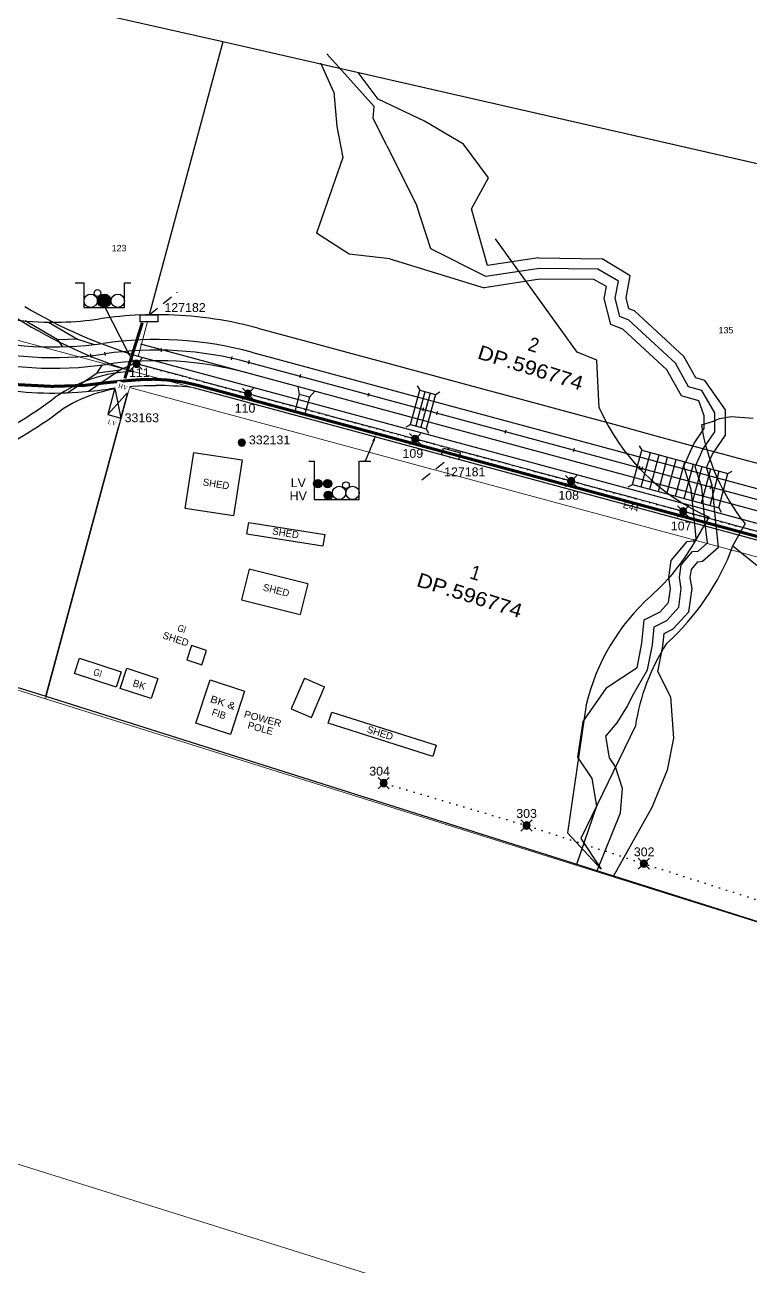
# Model space of a CAD drawing. Header units: metres. Extents: x 298182 to 303780, y 6252504 to 6254878.
# Drawn here: x 299278.5 to 299483.2, y 6253377.1 to 6253727.5 of the extents above; entities that cross this region are included whole.
import ezdxf
from ezdxf import colors
from ezdxf.entities.mleader import LeaderData, LeaderLine
from ezdxf.enums import TextEntityAlignment as Align
from ezdxf.math import Vec2, Vec3

# ---------------------------------------------------------------- set-up
doc = ezdxf.new("R2010")
doc.units = ezdxf.units.M
for name, pattern in [('Cable Exist OH', [1, 1, 0]), ('Cable Remove', [2, 0, -2]), ('Dash', [5, 3, -2])]:
    doc.linetypes.add(name, pattern=pattern)
for name, color, linetype in [('_User Miscellaneous1', 7, 'Continuous'), ('_User Miscellaneous10', 7, 'Continuous'), ('_User Miscellaneous12', 7, 'Continuous'), ('_User Miscellaneous2', 7, 'Continuous'), ('_User Miscellaneous3', 7, 'Continuous'), ('_User Miscellaneous4', 7, 'Continuous'), ('_User Miscellaneous5', 7, 'Continuous'), ('_User Miscellaneous6', 7, 'Continuous'), ('_User Miscellaneous7', 7, 'Continuous'), ('_User Miscellaneous8', 7, 'Continuous'), ('_User Miscellaneous9', 7, 'Continuous'), ('Equip_LV_NEW', 7, 'Continuous'), ('Mains_LV_EXT', 7, 'Continuous'), ('Notes', 7, 'Continuous'), ('OH_Details_SP_MISC', 7, 'Continuous'), ('Sub_SP_NEW', 7, 'Continuous'), ('SupportsOH_SP_TR_HV_LV_SL_EXT', 7, 'Continuous'), ('SupportsUG_SP_LV_EXT', 7, 'Continuous'), ('Trench_SP_NEW', 7, 'Continuous'), ('UG_Details_SP_MISC', 7, 'Continuous')]:
    doc.layers.add(name, color=color, linetype=linetype)
doc.layers.add('Cadastre Land Parcels_SP_EXT', color=7, linetype='Continuous', lineweight=5)
doc.styles.add('iecARIAL', font='arial.ttf', dxfattribs={"height": 2})
doc.styles.add('POLE_LABEL', font='arial.ttf')
doc.styles.get("Standard").update_dxf_attribs({"font": 'arial.ttf'})
doc.linetypes.add('IE Trench HV', pattern='A,7,-0.2,["/",Standard,S=3,R=0,X=0.6,Y=-1.4],-2.5', length=9.7)
pattern_1 = [(0, (-0.032, -3.78), (0, 6.985), [5.08, -1.905]), (90, (-0.032, -3.78), (-6.985, 4e-16), [5.08, -1.905])]

# ---------------------------------------------------------------- blocks, each defined once
blk = doc.blocks.new('POLE_EXT')
blk.add_hatch(color=256).paths.add_polyline_path([(-1, 0, 1), (1, 0, 1)])
blk.add_lwpolyline([(-1, 0, 1), (1, 0, 1)], format="xyb", close=True)
for tag, height, flags, p in [('pNumber', 2.5, 8, (-17.84, 2.07)), ('OWNED_BY', 0.2, 9, (1.35, -0.4)), ('SPECIAL_USE', 0.2, 9, (1.35, -0.8)), ('STATE', 0.2, 9, (1.35, -1)), ('cLV', 0.2, 9, (1.35, -1.4)), ('hDepth', 0.2, 9, (1.35, -1.6)), ('hDia', 0.2, 9, (1.35, -1.8)), ('cHV', 0.2, 9, (1.35, -2)), ('cLinedev', 0.2, 9, (1.35, -3.4)), ('PARENT', 0.2, 9, (1.35, -0.6)), ('USAGE', 0.2, 9, (1.35, -1.2)), ('LBRACKET', 0.2, 9, (1.35, -2.2)), ('LExisting', 0.2, 9, (1.35, -2.4)), ('LANTNUMBER', 0.2, 9, (1.35, -2.6)), ('LOther', 0.2, 9, (1.35, -2.8)), ('LRemove', 0.2, 9, (1.35, -3)), ('LEGEND', 0.2, 9, (1.35, -3.2)), ('LOCATION', 0.2, 9, (1.35, -3.6)), ('pExisting', 0.2, 9, (1.35, -3.8)), ('pFooting', 0.2, 9, (1.35, -4.4)), ('pNew', 0.2, 9, (1.35, -4.6)), ('pRelocate', 0.2, 9, (1.35, -5)), ('pRemove', 0.2, 9, (1.35, -5.2)), ('pReplace', 0.2, 9, (1.35, -5.4)), ('pStay', 0.2, 9, (1.35, -5.6)), ('pType', 0.2, 9, (1.35, -5.8)), ('cspan', 0.2, 9, (1.35, -6)), ('STREETNAME', 0.2, 9, (1.35, -6.2)), ('SUBURB', 0.2, 9, (1.35, -6.4)), ('OPERATED_BY', 0.2, 9, (1.36, -7.01)), ('PFNUMBER', 0.2, 9, (1.35, -4)), ('NEWPFNUMBER', 0.2, 9, (1.35, -4.2)), ('NOTES', 0.2, 9, (1.35, -6.6)), ('MAINTAINED_BY', 0.2, 9, (1.36, -6.81))]:
    blk.add_attdef(tag, text='', height=height, dxfattribs=dict(flags=flags)).set_placement(p, align=Align.MIDDLE_LEFT)
at = {"style": 'POLE_LABEL'}
for tag, height, flags, p in [('STRUCTURE_PLANT_NUMBER', 0.2, 9, (1.35, 0.03)), ('ASSET_NUM', 2.5, 8, (2, 2)), ('STREET_CODE', 0.2, 9, (1.35, -0.2))]:
    blk.add_attdef(tag, text='', height=height, dxfattribs=dict(at, flags=flags)).set_placement(p, align=Align.MIDDLE_LEFT)
at = {"flags": 1}
blk.add_attdef('Z', (1.35, -7.33), '', height=0.2, dxfattribs=at)
blk = doc.blocks.new('POLE_DEL')
h = blk.add_hatch(color=256)
edge = h.paths.add_edge_path()
edge.add_arc((0, 0), 1, 180, 360)
edge.add_arc((0, 0), 1, 0, 180)
for p, q in [((-1.58, 1.58), (1.58, -1.58)), ((-1.58, -1.58), (1.58, 1.58))]:
    blk.add_line(p, q)
blk.add_lwpolyline([(-1, 0, 1), (1, 0, 1)], format="xyb", close=True)
at = {"flags": 1}
blk.add_attdef('Z', (0, 0), '', height=0.2, dxfattribs=at)
for tag, height, flags, p in [('pNumber', 2.5, 8, (0, 2.07)), ('OWNED_BY', 0.2, 9, (0, -0.4)), ('SPECIAL_USE', 0.2, 9, (0, -0.6)), ('STATE', 0.2, 9, (0, -0.8)), ('cLV', 0.2, 9, (0, -1.2)), ('cHV', 0.2, 9, (0, -1.8)), ('cLinedev', 0.2, 9, (0, -3.2)), ('USAGE', 0.2, 9, (0, -1)), ('hDepth', 0.2, 9, (0, -1.4)), ('hDia', 0.2, 9, (0, -1.6)), ('LBRACKET', 0.2, 9, (0, -2)), ('LExisting', 0.2, 9, (0, -2.2)), ('LANTNUMBER', 0.2, 9, (0, -2.4)), ('LOther', 0.2, 9, (0, -2.6)), ('LRemove', 0.2, 9, (0, -2.8)), ('LEGEND', 0.2, 9, (0, -3)), ('pExisting', 0.2, 9, (0, -3.4)), ('PFNUMBER', 0.2, 9, (0, -3.6)), ('cspan', 0.2, 9, (0, -5.6)), ('SUBURB', 0.2, 9, (0, -5.8)), ('STREETNAME', 0.2, 9, (0, -6)), ('NEWPFNUMBER', 0.2, 9, (0, -3.8)), ('pFooting', 0.2, 9, (0, -4)), ('pNew', 0.2, 9, (0, -4.2)), ('pRelocate', 0.2, 9, (0, -4.6)), ('pRemove', 0.2, 9, (0, -4.8)), ('pReplace', 0.2, 9, (0, -5)), ('pStay', 0.2, 9, (0, -5.2)), ('pType', 0.2, 9, (0, -5.4)), ('LOCATION', 0.2, 9, (0, -6.2)), ('NOTES', 0.2, 9, (0, -6.4))]:
    blk.add_attdef(tag, text='', height=height, dxfattribs=dict(flags=flags)).set_placement(p, align=Align.MIDDLE_LEFT)
at = {"style": 'POLE_LABEL', "flags": 9}
blk.add_attdef('STREET_CODE', text='', height=0.2, dxfattribs=at).set_placement((0, -0.2), align=Align.MIDDLE_LEFT)
blk = doc.blocks.new('SUB_PADMOUNT_NEW')
for p, q in [((-3.84, 1.92), (3.84, -1.92)), ((3.84, 1.92), (-3.84, -1.92))]:
    blk.add_line(p, q)
blk.add_lwpolyline([(-3.84, -1.92), (3.84, -1.92), (3.84, 1.92), (-3.84, 1.92)], close=True)
for tag, height, flags, p in [('STREET_CODE', 0.2, 9, (1.5, 0)), ('ASSET_NUM', 2.5, 8, (2, 2)), ('OPERATING_VOLTAGE', 0.2, 9, (1.5, -0.4)), ('ORIENTATION', 0.2, 9, (1.5, -0.6)), ('OWNED_BY', 0.2, 9, (1.5, -0.8)), ('OPERATED_BY', 0.2, 9, (1.5, -1)), ('CONSTRUCTED_VOLTAGE', 0.2, 9, (1.5, -1.4)), ('SECONDARY_VOLTAGE', 0.2, 9, (1.5, -1.6)), ('STATE', 0.2, 9, (1.5, -1.8)), ('SUBSTATION_TYPE', 0.2, 9, (1.5, -2.2)), ('SUBURB', 0.2, 9, (1.5, -2.8)), ('STREETNAME', 0.2, 9, (1.5, -3)), ('Z', 0.2, 1, (1.5, -3.6)), ('NO_PHASES', 0.2, 9, (1.5, -0.2)), ('MAINTAINED_BY', 0.2, 9, (1.5, -1.2)), ('PARENT', 0.2, 9, (1.5, -2)), ('USAGE', 0.2, 9, (1.5, -2.4)), ('LEGEND', 0.2, 9, (1.5, -2.6)), ('LOCATION', 0.2, 9, (1.5, -3.2)), ('NOTES', 0.2, 9, (1.5, -3.4))]:
    blk.add_attdef(tag, text='', height=height, dxfattribs=dict(flags=flags)).set_placement(p, align=Align.MIDDLE_LEFT)
blk = doc.blocks.new('*U121')
blk.add_wipeout([(2.34, 1.29), (-0.78, -2.55), (-2.32, -1.3), (0.8, 2.54)])
at = {"lineweight": -3}
blk.add_lwpolyline([(2.34, 1.29), (-0.78, -2.55), (-2.32, -1.3), (0.8, 2.54)], close=True, dxfattribs=at)
for tag, height, flags, p in [('ASSET_NUM', 2.5, 8, (2, 4)), ('STREET_CODE', 0.2, 9, (1.5, 2)), ('OWNED_BY', 0.2, 9, (1.5, 1.8)), ('OPERATED_BY', 0.2, 9, (1.5, 1.6)), ('STATE', 0.2, 9, (1.5, 1.2)), ('SUPPORT_TYPE', 0.2, 9, (1.5, 1)), ('SUBURB', 0.2, 9, (1.5, 0.2)), ('STREETNAME', 0.2, 9, (1.5, 0)), ('MAINTAINED_BY', 0.2, 9, (1.5, 1.4)), ('USAGE', 0.2, 9, (1.5, 0.8)), ('LEGEND', 0.2, 9, (1.5, 0.6)), ('PARENT', 0.2, 9, (1.5, 0.4)), ('Z', 0.2, 1, (1.5, -0.6)), ('LOCATION', 0.2, 9, (1.5, -0.2)), ('NOTES', 0.2, 9, (1.5, -0.4))]:
    blk.add_attdef(tag, text='', height=height, dxfattribs=dict(flags=flags)).set_placement(p, align=Align.MIDDLE_LEFT)
blk = doc.blocks.new('*U122')
blk.add_wipeout([(3.89, 0.01), (0.75, -3.82), (-0.78, -2.56), (2.36, 1.27)])
at = {"lineweight": -3}
blk.add_lwpolyline([(3.89, 0.01), (0.75, -3.82), (-0.78, -2.56), (2.36, 1.27)], close=True, dxfattribs=at)
for tag, height, flags, p in [('ASSET_NUM', 2.5, 8, (2, 4)), ('STREET_CODE', 0.2, 9, (1.5, 2)), ('OWNED_BY', 0.2, 9, (1.5, 1.8)), ('OPERATED_BY', 0.2, 9, (1.5, 1.6)), ('STATE', 0.2, 9, (1.5, 1.2)), ('SUPPORT_TYPE', 0.2, 9, (1.5, 1)), ('SUBURB', 0.2, 9, (1.5, 0.2)), ('STREETNAME', 0.2, 9, (1.5, 0)), ('MAINTAINED_BY', 0.2, 9, (1.5, 1.4)), ('USAGE', 0.2, 9, (1.5, 0.8)), ('LEGEND', 0.2, 9, (1.5, 0.6)), ('PARENT', 0.2, 9, (1.5, 0.4)), ('Z', 0.2, 1, (1.5, -0.6)), ('LOCATION', 0.2, 9, (1.5, -0.2)), ('NOTES', 0.2, 9, (1.5, -0.4))]:
    blk.add_attdef(tag, text='', height=height, dxfattribs=dict(flags=flags)).set_placement(p, align=Align.MIDDLE_LEFT)

msp = doc.modelspace()

# ---------------------------------------------------------------- hatches: boundary and pattern name
at = {"layer": '_User Miscellaneous1', "linetype": 'Continuous'}
h = msp.add_hatch(dxfattribs=at)
h.set_pattern_fill('ANGLE', color=256)
h.set_pattern_definition(pattern_1)
h.paths.add_polyline_path([(299299.00205, 6253649.57631, 1), (299295.21969, 6253649.57631, 1)])
h = msp.add_hatch(dxfattribs=at)
h.set_pattern_fill('ANGLE', color=256)
h.set_pattern_definition(pattern_1)
h.paths.add_polyline_path([(299299.01667, 6253649.57631, 1), (299302.79903, 6253649.57631, 1)])
h = msp.add_hatch(color=256, dxfattribs=at)
h.dxf.hatch_style = 1
h.paths.add_polyline_path([(299299.01667, 6253649.57631, 1), (299302.79903, 6253649.57631, 1)])
at = {"layer": 'UG_Details_SP_MISC'}
for points in [[(299360.02183, 6253597.95928, 1), (299362.37646, 6253597.95928, 1)], [(299362.77357, 6253597.95928, 1), (299365.1282, 6253597.95928, 1)], [(299362.97125, 6253594.68255, 1), (299365.32588, 6253594.68255, 1)]]:
    msp.add_hatch(color=256, dxfattribs=at).paths.add_polyline_path(points)

# ---------------------------------------------------------------- linework, layer by layer
at = {"layer": '_User Miscellaneous1', "color": 7, "linetype": 'Continuous'}
for p, q in [((299334.37552, 6253722.64902), (299207.60562, 6253751.56979)), ((299632.6178, 6253654.60924), (299334.37552, 6253722.64902)), ((299284.41496, 6253537.98368), (299308.0309, 6253625.34888)), ((299185.01578, 6253568.96667), (299284.41496, 6253537.98368)), ((299284.41496, 6253537.98368), (299603.98803, 6253436.86597))]:
    msp.add_line(p, q, dxfattribs=at)
at = {"layer": '_User Miscellaneous10', "color": 252, "linetype": 'Continuous'}
msp.add_line((299310.42044, 6253633.99729), (299619.57669, 6253550.42225), dxfattribs=at)
msp.add_arc((299350.16575, 6253768.23704), 140, 239.2202554, 253.5071875, dxfattribs=at)
at = {"layer": '_User Miscellaneous12', "color": 7, "linetype": 'Continuous'}
msp.add_arc((299310.71807, 6253585.26402), 40, 93.8455645, 123.2931605, dxfattribs=at)
at = {"layer": '_User Miscellaneous2', "color": 7, "linetype": 'Continuous'}
msp.add_line((299334.37552, 6253722.64902), (299313.56113, 6253645.64793), dxfattribs=at)
at = {"layer": '_User Miscellaneous2', "color": 252, "linetype": 'Continuous'}
for p, q in [((299365.73052, 6253708.46282), (299362.03566, 6253716.61927)), ((299377.09757, 6253704.46717), (299363.74294, 6253719.33325)), ((299378.23789, 6253706.49097), (299372.59479, 6253713.99386)), ((299365.73052, 6253708.46282), (299366.57612, 6253698.74825)), ((299391.28614, 6253700.3158), (299378.23789, 6253706.49097)), ((299376.80906, 6253701.07175), (299377.09757, 6253704.46717)), ((299366.57612, 6253698.74825), (299368.23591, 6253690.05367)), ((299380.69486, 6253693.46007), (299376.80906, 6253701.07175)), ((299402.3279, 6253693.80481), (299391.28614, 6253700.3158)), ((299380.69486, 6253693.46007), (299389.14367, 6253676.37226)), ((299409.33151, 6253684.25273), (299402.3279, 6253693.80481)), ((299368.23591, 6253690.05367), (299360.84072, 6253668.70873)), ((299404.59483, 6253675.53249), (299409.33151, 6253684.25273)), ((299393.10469, 6253664.25762), (299389.14367, 6253676.37226)), ((299409.09404, 6253659.5077), (299404.59483, 6253675.53249)), ((299370.00448, 6253662.77236), (299360.84072, 6253668.70873)), ((299434.35659, 6253635.06506), (299411.37807, 6253667.07434)), ((299408.59581, 6253656.39635), (299393.10469, 6253664.25762)), ((299381.47119, 6253661.46327), (299370.00448, 6253662.77236)), ((299381.47119, 6253661.46327), (299408.09759, 6253653.285)), ((299423.45483, 6253661.70807), (299409.09404, 6253659.5077)), ((299423.45483, 6253661.70807), (299441.43708, 6253661.39938)), ((299449.3533, 6253656.61966), (299441.43708, 6253661.39938)), ((299423.66657, 6253658.7055), (299408.59581, 6253656.39635)), ((299440.24597, 6253658.51936), (299423.66657, 6253658.7055)), ((299446.01159, 6253655.11034), (299440.24597, 6253658.51936)), ((299448.16831, 6253650.40298), (299449.3533, 6253656.61966)), ((299423.87832, 6253655.70293), (299408.09759, 6253653.285)), ((299439.05486, 6253655.63935), (299423.87832, 6253655.70293)), ((299442.66987, 6253653.60103), (299439.05486, 6253655.63935)), ((299442.03002, 6253650.24425), (299442.66987, 6253653.60103)), ((299445.09916, 6253650.32362), (299446.01159, 6253655.11034)), ((299443.83756, 6253642.86001), (299442.03002, 6253650.24425)), ((299446.37549, 6253645.10948), (299445.09916, 6253650.32362)), ((299448.91343, 6253647.35896), (299448.16831, 6253650.40298)), ((299450.51541, 6253646.75519), (299448.91343, 6253647.35896)), ((299464.4724, 6253633.86569), (299450.51541, 6253646.75519)), ((299447.30436, 6253641.55341), (299443.83756, 6253642.86001)), ((299448.90988, 6253644.1543), (299446.37549, 6253645.10948)), ((299462.08581, 6253631.98613), (299448.90988, 6253644.1543)), ((299459.69923, 6253630.10656), (299447.30436, 6253641.55341)), ((299439.96764, 6253632.81387), (299434.35659, 6253635.06506)), ((299440.5768, 6253619.36454), (299439.96764, 6253632.81387)), ((299465.83856, 6253625.26246), (299462.08581, 6253631.98613)), ((299467.85001, 6253627.81415), (299464.4724, 6253633.86569)), ((299463.82712, 6253622.71077), (299459.69923, 6253630.10656)), ((299469.55387, 6253624.22067), (299465.83856, 6253625.26246)), ((299470.36385, 6253627.10926), (299467.85001, 6253627.81415)), ((299476.24922, 6253618.79508), (299470.36385, 6253627.10926)), ((299468.7439, 6253621.33208), (299463.82712, 6253622.71077)), ((299470.25181, 6253617.14884), (299468.7439, 6253621.33208)), ((299473.25052, 6253617.97196), (299469.55387, 6253624.22067)), ((299473.25896, 6253612.62566), (299473.25052, 6253617.97196)), ((299476.26044, 6253611.69382), (299476.24922, 6253618.79508)), ((299469.42468, 6253614.53923), (299472.83774, 6253615.62207)), ((299470.25749, 6253613.5575), (299470.25181, 6253617.14884)), ((299472.83774, 6253615.62207), (299474.52471, 6253616.36479)), ((299474.52471, 6253616.36479), (299477.78933, 6253616.89891)), ((299477.78933, 6253616.89891), (299484.04901, 6253616.47123)), ((299467.27244, 6253609.22809), (299470.25749, 6253613.5575)), ((299469.90048, 6253607.75462), (299473.25896, 6253612.62566)), ((299472.52851, 6253606.28116), (299476.26044, 6253611.69382)), ((299464.45895, 6253602.90016), (299467.27244, 6253609.22809)), ((299467.66431, 6253602.72517), (299469.90048, 6253607.75462)), ((299470.86966, 6253602.55018), (299472.52851, 6253606.28116)), ((299466.56351, 6253596.31397), (299464.45895, 6253602.90016)), ((299469.51685, 6253596.92766), (299467.66431, 6253602.72517)), ((299472.47019, 6253597.54135), (299470.86966, 6253602.55018)), ((299470.62964, 6253585.88947), (299469.51685, 6253596.92766)), ((299473.61388, 6253586.19655), (299472.47019, 6253597.54135)), ((299467.64539, 6253585.5824), (299466.56351, 6253596.31397)), ((299468.10168, 6253582.52589), (299471.58805, 6253588.54912)), ((299478.3431, 6253580.37948), (299481.77811, 6253586.58004)), ((299467.97255, 6253582.46614), (299467.64539, 6253585.5824)), ((299471.11787, 6253581.23904), (299470.62964, 6253585.88947)), ((299474.26318, 6253580.01193), (299473.61388, 6253586.19655)), ((299460.90564, 6253576.30829), (299465.4497, 6253581.63063)), ((299465.4497, 6253581.63063), (299467.23792, 6253581.81889)), ((299467.23792, 6253581.81889), (299467.97255, 6253582.46614)), ((299468.50336, 6253578.93554), (299471.11787, 6253581.23904)), ((299469.76881, 6253576.05218), (299474.26318, 6253580.01193)), ((299478.3431, 6253580.37948), (299541.52715, 6253528.96412)), ((299460.21766, 6253571.43447), (299460.90564, 6253576.30829)), ((299463.75415, 6253575.0244), (299466.95411, 6253578.77243)), ((299466.60266, 6253573.74051), (299468.45852, 6253575.91424)), ((299466.95411, 6253578.77243), (299468.50336, 6253578.93554)), ((299468.45852, 6253575.91424), (299469.76881, 6253576.05218)), ((299463.25217, 6253571.46822), (299463.75415, 6253575.0244)), ((299466.28667, 6253571.50198), (299466.60266, 6253573.74051)), ((299460.7302, 6253568.30777), (299460.21766, 6253571.43447)), ((299463.76471, 6253568.34153), (299463.25217, 6253571.46822)), ((299466.79921, 6253568.37528), (299466.28667, 6253571.50198)), ((299460.18367, 6253564.43601), (299460.7302, 6253568.30777)), ((299463.02495, 6253563.10084), (299463.76471, 6253568.34153)), ((299465.86622, 6253561.76567), (299466.79921, 6253568.37528)), ((299453.32444, 6253559.50756), (299457.78427, 6253561.79956)), ((299457.78427, 6253561.79956), (299460.18367, 6253564.43601)), ((299459.63793, 6253559.37921), (299463.02495, 6253563.10084)), ((299461.4916, 6253556.95887), (299465.86622, 6253561.76567)), ((299452.64455, 6253552.94499), (299453.32444, 6253559.50756)), ((299456.14101, 6253557.58207), (299459.63793, 6253559.37921)), ((299455.61472, 6253552.50215), (299456.14101, 6253557.58207)), ((299458.5849, 6253552.0593), (299458.95758, 6253555.65658)), ((299458.95758, 6253555.65658), (299461.4916, 6253556.95887)), ((299451.29223, 6253546.01736), (299452.64455, 6253552.94499)), ((299454.23666, 6253545.44259), (299455.61472, 6253552.50215)), ((299457.18109, 6253544.86783), (299458.5849, 6253552.0593)), ((299451.29223, 6253546.01736), (299442.44738, 6253540.16699)), ((299449.94714, 6253538.03043), (299454.23666, 6253545.44259)), ((299457.18109, 6253544.86783), (299460.72159, 6253537.83731)), ((299442.44738, 6253540.16699), (299436.01062, 6253530.83133)), ((299448.58916, 6253535.16777), (299449.94714, 6253538.03043)), ((299460.72159, 6253537.83731), (299461.56187, 6253526.10022)), ((299436.89605, 6253535.51788), (299431.6175, 6253499.44644)), ((299445.6312, 6253530.4311), (299448.58916, 6253535.16777)), ((299436.01062, 6253530.83133), (299434.47041, 6253520.80449)), ((299442.43124, 6253526.68307), (299445.6312, 6253530.4311)), ((299450.79404, 6253529.60137), (299435.3741, 6253497.79205)), ((299443.48274, 6253520.61684), (299442.43124, 6253526.68307)), ((299461.56187, 6253526.10022), (299459.79274, 6253517.10513)), ((299434.47041, 6253520.80449), (299438.48377, 6253514.74106)), ((299445.22327, 6253518.08039), (299443.48274, 6253520.61684)), ((299447.21002, 6253511.88215), (299445.22327, 6253518.08039)), ((299459.79274, 6253517.10513), (299455.4384, 6253506.60102)), ((299438.48377, 6253514.74106), (299439.87734, 6253506.92362)), ((299446.63301, 6253505.09132), (299447.21002, 6253511.88215)), ((299439.87734, 6253506.92362), (299434.18612, 6253490.48666)), ((299455.4384, 6253506.60102), (299444.41976, 6253486.9183)), ((299439.90018, 6253488.47921), (299446.63301, 6253505.09132)), ((299431.6175, 6253499.44644), (299441.15443, 6253489.15591)), ((299435.3741, 6253497.79205), (299441.15443, 6253489.15591))]:
    msp.add_line(p, q, dxfattribs=at)
for centre, radius, start, end in [((299495.46771, 6253643.59239), 60, 203.8157964, 246.5471465), ((299528.67273, 6253624.00858), 60, 189.0805274, 218.5948165), ((299415.34376, 6253611.10215), 60, 311.5889834, 331.5578655), ((299412.75563, 6253604.83932), 70, 312.0012785, 339.5477685), ((299495.25489, 6253521.58068), 60, 131.9182575, 166.5682665), ((299510.08476, 6253520.40298), 60, 147.2967845, 171.1814035)]:
    msp.add_arc(centre, radius, start, end, dxfattribs=at)
at = {"layer": '_User Miscellaneous3', "linetype": 'Continuous'}
for p, q in [((299344.29073, 6253641.85539), (299356.84031, 6253638.46306)), ((299356.84031, 6253638.46306), (299369.3899, 6253635.07073)), ((299369.3899, 6253635.07073), (299381.93948, 6253631.6784)), ((299381.93948, 6253631.6784), (299394.48907, 6253628.28607)), ((299394.48907, 6253628.28607), (299407.03866, 6253624.89374)), ((299407.03866, 6253624.89374), (299419.58824, 6253621.50142)), ((299419.58824, 6253621.50142), (299432.13783, 6253618.10909)), ((299432.13783, 6253618.10909), (299444.68741, 6253614.71676)), ((299444.68741, 6253614.71676), (299457.237, 6253611.32443)), ((299457.237, 6253611.32443), (299469.78659, 6253607.9321)), ((299469.78659, 6253607.9321), (299482.33617, 6253604.53978)), ((299482.33617, 6253604.53978), (299507.43534, 6253597.75512))]:
    msp.add_line(p, q, dxfattribs=at)
at = {"layer": '_User Miscellaneous3'}
msp.add_lwpolyline([(299325.97895, 6253625.06454), (299619.03912, 6253545.86493)], dxfattribs=at)
at = {"layer": '_User Miscellaneous3', "linetype": 'Continuous'}
for centre, radius, start, end in [((299286.93669, 6253737.54816), 94.01326, 263.2176742, 271.1405916), ((299286.56872, 6253733.55034), 90.00002, 271.4257748, 278.3423998), ((299318.45375, 6253512.44878), 133.38921, 93.1662675, 98.114039), ((299315.58641, 6253535.66658), 110, 84.7997615, 91.5710805), ((299315.58641, 6253535.66658), 110, 78.0284414, 84.7997615), ((299315.58641, 6253535.66658), 110, 74.8736605, 78.0284414), ((299286.56872, 6253733.55032), 110, 260.0823675, 266.8536874), ((299314.68904, 6253543.2475), 82.36937, 89.4482694, 98.4898826), ((299315.58641, 6253535.66658), 90, 83.7001455, 90.0663424), ((299286.56872, 6253733.55032), 110, 266.8536875, 273.6250065), ((299286.56872, 6253733.55032), 110, 273.6250064, 278.3423995)]:
    msp.add_arc(centre, radius, start, end, dxfattribs=at)
at = {"layer": '_User Miscellaneous4', "color": 252, "linetype": 'Continuous'}
for p, q in [((299389.2624, 6253625.55535), (299389.96681, 6253624.32905)), ((299387.35732, 6253614.67552), (299389.96681, 6253624.32905)), ((299391.42932, 6253623.93371), (299388.81983, 6253614.28019)), ((299389.96681, 6253624.32905), (299394.35916, 6253623.14174)), ((299392.89665, 6253623.53707), (299390.28717, 6253613.88354)), ((299394.35916, 6253623.14174), (299391.74968, 6253613.48821)), ((299394.35916, 6253623.14174), (299395.58546, 6253623.84614)), ((299386.13102, 6253613.97112), (299387.35732, 6253614.67552)), ((299387.35732, 6253614.67552), (299391.74968, 6253613.48821)), ((299391.74968, 6253613.48821), (299392.45408, 6253612.26191)), ((299450.00293, 6253597.74154), (299452.61241, 6253607.39507)), ((299451.90801, 6253608.62137), (299452.61241, 6253607.39507)), ((299452.61241, 6253607.39507), (299476.9171, 6253600.82517)), ((299452.4334, 6253597.08455), (299455.04288, 6253606.73808)), ((299454.86386, 6253596.42756), (299457.47335, 6253606.08109)), ((299457.29433, 6253595.77057), (299459.90382, 6253605.4241)), ((299459.7248, 6253595.11358), (299462.33429, 6253604.76711)), ((299462.15527, 6253594.45659), (299464.76475, 6253604.11012)), ((299464.58574, 6253593.7996), (299467.19522, 6253603.45313)), ((299467.01621, 6253593.14261), (299469.62569, 6253602.79614)), ((299469.44668, 6253592.48563), (299472.05616, 6253602.13915)), ((299471.87714, 6253591.82863), (299474.48663, 6253601.48216)), ((299474.30761, 6253591.17165), (299476.9171, 6253600.82517)), ((299476.9171, 6253600.82517), (299478.1434, 6253601.52958)), ((299448.77663, 6253597.03714), (299450.00293, 6253597.74154)), ((299450.00293, 6253597.74154), (299474.30761, 6253591.17165)), ((299474.30761, 6253591.17165), (299475.01202, 6253589.94534))]:
    msp.add_line(p, q, dxfattribs=at)
at = {"layer": '_User Miscellaneous6', "color": 252, "linetype": 'Continuous'}
for p, q in [((299323.75739, 6253590.99395), (299326.19043, 6253606.80787)), ((299326.19043, 6253606.80787), (299339.86095, 6253604.70461)), ((299339.86095, 6253604.70461), (299337.42791, 6253588.89068)), ((299337.42791, 6253588.89068), (299323.75739, 6253590.99395)), ((299341.19606, 6253583.79042), (299341.71325, 6253587.04964)), ((299341.71325, 6253587.04964), (299363.14691, 6253583.64842)), ((299341.19606, 6253583.79042), (299362.62971, 6253580.3892)), ((299363.14691, 6253583.64842), (299362.62971, 6253580.3892)), ((299341.85371, 6253573.85254), (299339.67991, 6253565.1757)), ((299358.34407, 6253569.72121), (299341.85371, 6253573.85254)), ((299358.34407, 6253569.72121), (299356.17027, 6253561.04438)), ((299339.67991, 6253565.1757), (299356.17027, 6253561.04438)), ((299325.57557, 6253552.27892), (299324.23551, 6253548.19306)), ((299329.83017, 6253550.87579), (299325.57557, 6253552.27892)), ((299292.57283, 6253544.41998), (299293.98146, 6253548.71488)), ((299293.98146, 6253548.71488), (299305.69111, 6253544.85313)), ((299324.23551, 6253548.19306), (299328.4901, 6253546.78993)), ((299328.4901, 6253546.78993), (299329.83017, 6253550.87579)), ((299304.28248, 6253540.55823), (299292.57283, 6253544.41998)), ((299305.69111, 6253544.85313), (299304.28248, 6253540.55823)), ((299305.4221, 6253540.18239), (299307.29197, 6253545.88358)), ((299307.29197, 6253545.88358), (299316.02909, 6253543.00215)), ((299316.02909, 6253543.00215), (299314.15923, 6253537.30095)), ((299326.79963, 6253530.40493), (299330.78559, 6253542.55807)), ((299330.78559, 6253542.55807), (299340.51364, 6253539.34984)), ((299357.39717, 6253543.08024), (299353.67021, 6253534.38066)), ((299357.39717, 6253543.08024), (299363.11103, 6253540.63238)), ((299314.15923, 6253537.30095), (299305.4221, 6253540.18239)), ((299340.51364, 6253539.34984), (299336.52768, 6253527.1967)), ((299359.38407, 6253531.9328), (299363.11103, 6253540.63238)), ((299353.67021, 6253534.38066), (299359.38407, 6253531.9328)), ((299336.52768, 6253527.1967), (299326.79963, 6253530.40493)), ((299364.12726, 6253530.32838), (299365.12308, 6253533.47454)), ((299393.60647, 6253520.99764), (299364.12726, 6253530.32838)), ((299365.12308, 6253533.47454), (299394.60229, 6253524.1438)), ((299394.60229, 6253524.1438), (299393.60647, 6253520.99764))]:
    msp.add_line(p, q, dxfattribs=at)
at = {"layer": '_User Miscellaneous7', "color": 7, "linetype": 'Continuous', "lineweight": 25}
msp.add_line((299618.55269, 6253554.25197), (299311.26575, 6253637.31592), dxfattribs=at)
at = {"layer": '_User Miscellaneous7', "color": 7, "linetype": 'Continuous'}
msp.add_line((299342.46409, 6253635.09792), (299616.80474, 6253560.93981), dxfattribs=at)
for centre, radius, start, end in [((299286.56872, 6253733.55032), 97, 254.8736605, 278.3423995), ((299315.58641, 6253535.66658), 103, 74.8736605, 98.3423995), ((299286.56872, 6253733.55032), 103, 254.8736605, 278.3423995), ((299315.58641, 6253535.66658), 97, 74.8736605, 98.3423995)]:
    msp.add_arc(centre, radius, start, end, dxfattribs=at)
at = {"layer": '_User Miscellaneous8', "color": 252, "linetype": 'Continuous'}
for p, q in [((299287.83883, 6253638.55881), (299278.59556, 6253643.90419)), ((299285.1816, 6253643.56101), (299293.41855, 6253638.79759)), ((299293.41855, 6253638.79759), (299287.83883, 6253638.55881)), ((299289.25028, 6253636.58739), (299287.83883, 6253638.55881)), ((299293.41855, 6253638.79759), (299298.11047, 6253637.23943)), ((299310.91962, 6253632.55425), (299305.55646, 6253630.13562)), ((299290.5664, 6253623.62299), (299298.93607, 6253629.2812)), ((299305.55646, 6253630.13562), (299296.47686, 6253623.99746)), ((299298.93607, 6253629.2812), (299300.40972, 6253631.48452)), ((299298.93607, 6253629.2812), (299305.55646, 6253630.13562)), ((299355.53209, 6253625.35011), (299355.97554, 6253623.15846)), ((299355.97554, 6253623.15846), (299354.6708, 6253618.33169)), ((299358.8716, 6253622.37561), (299355.97554, 6253623.15846)), ((299358.8716, 6253622.37561), (299357.56686, 6253617.54885)), ((299360.35885, 6253624.04537), (299358.8716, 6253622.37561))]:
    msp.add_line(p, q, dxfattribs=at)
for centre, radius, start, end in [((299350.47955, 6253763.36413), 140, 238.1104175, 252.8625284), ((299310.06712, 6253589.58889), 40, 91.2043215, 125.0450455), ((299214.86874, 6253718.16432), 120, 282.1212835, 307.0070335), ((299216.53159, 6253714.52634), 120, 282.1212835, 307.0070335)]:
    msp.add_arc(centre, radius, start, end, dxfattribs=at)
at = {"layer": '_User Miscellaneous9', "color": 252, "linetype": 'Continuous'}
for p, q in [((299316.99381, 6253636.15673), (299316.97981, 6253635.15682)), ((299297.01773, 6253634.60049), (299297.12275, 6253633.60602)), ((299301.0047, 6253635.10311), (299301.14979, 6253634.11369)), ((299336.93007, 6253633.87401), (299336.71769, 6253632.89682)), ((299341.81172, 6253632.68453), (299341.55077, 6253631.71918)), ((299390.85832, 6253618.90861), (299341.68124, 6253632.20186)), ((299356.29201, 6253628.77031), (299356.03106, 6253627.80496)), ((299375.59906, 6253623.55134), (299375.33812, 6253622.58599)), ((299390.98872, 6253619.39131), (299390.72777, 6253618.42595)), ((299451.812, 6253602.43198), (299390.85832, 6253618.90861)), ((299394.90612, 6253618.33238), (299394.64517, 6253617.36702)), ((299414.21317, 6253613.11341), (299413.95223, 6253612.14806)), ((299433.52023, 6253607.89444), (299433.25928, 6253606.92909)), ((299451.94206, 6253602.91477), (299451.68111, 6253601.94941)), ((299475.61205, 6253595.99849), (299451.812, 6253602.43198)), ((299452.82729, 6253602.67548), (299452.56634, 6253601.71012)), ((299472.13434, 6253597.45651), (299471.87339, 6253596.49116)), ((299475.74283, 6253596.48109), (299475.48188, 6253595.51573)), ((299620.38312, 6253556.86485), (299475.61205, 6253595.99849))]:
    msp.add_line(p, q, dxfattribs=at)
for centre, start, end in [((299286.56872, 6253733.55032), 254.8736605, 278.3423995), ((299315.58641, 6253535.66658), 74.8736605, 98.3423995)]:
    msp.add_arc(centre, 100, start, end, dxfattribs=at)
at = {"layer": 'Cadastre Land Parcels_SP_EXT', "linetype": 'Continuous'}
for points in [[(299645.16898, 6253754.83197), (299212.416, 6253840.93604), (298989.59096, 6253885.27301), (298982.07898, 6253886.77202), (298977.67498, 6253851.72499), (298974.36401, 6253825.28898), (298972.03803, 6253805.25002), (299334.36404, 6253722.63703), (299632.61603, 6253654.59503), (299645.16898, 6253754.83197)], [(299632.61603, 6253654.59503), (299334.36404, 6253722.63703), (299310.47501, 6253633.89304), (299619.62204, 6253550.44601), (299632.61603, 6253654.59503)], [(299284.35099, 6253537.21803), (298953.03398, 6253641.27297), (298951.61597, 6253629.08801), (298943.70102, 6253560.16304), (298938.182, 6253512.23297), (299107.41201, 6253459.08597), (299276.01902, 6253406.1), (299513.48704, 6253331.52404), (299604.03301, 6253436.88198), (299284.35099, 6253537.21803)], [(299618.43396, 6253541.28), (299308.07104, 6253625.096), (299284.35099, 6253537.21803), (299604.03301, 6253436.88198), (299605.679, 6253438.78404), (299618.43396, 6253541.28)]]:
    msp.add_lwpolyline(points, close=True, dxfattribs=at)
at = {"layer": 'Cadastre Land Parcels_SP_EXT', "color": 0, "linetype": 'Continuous'}
for points in [[(299080.22114, 6253691.48066), (299619.03904, 6253545.86499), (299619.62204, 6253550.44601), (299310.47501, 6253633.89304), (299334.36404, 6253722.63703), (298972.03803, 6253805.25002), (298962.54497, 6253723.42443)], [(299618.95635, 6253545.23835), (299619.03904, 6253545.86499), (299080.22114, 6253691.48066)]]:
    msp.add_lwpolyline(points, dxfattribs=at)
at = {"layer": 'Mains_LV_EXT', "linetype": 'Cable Exist OH'}
msp.add_lwpolyline([(299583.25098, 6253557.98002), (299544.01003, 6253568.58501), (299501.84099, 6253579.98103), (299464.30798, 6253590.12398), (299432.68996, 6253598.668), (299388.68101, 6253610.56102), (299341.48604, 6253623.31599), (299310.03902, 6253631.81396)], dxfattribs=at)
at = {"layer": 'OH_Details_SP_MISC', "linetype": 'Cable Remove', "flags": 128}
for points in [[(299623.21006, 6253547.55787), (299583.25103, 6253557.98003), (299544.00999, 6253568.58501), (299501.84102, 6253579.98103), (299464.30798, 6253590.12398), (299432.68999, 6253598.66801), (299388.68098, 6253610.56103), (299341.48597, 6253623.31602), (299310.03899, 6253631.81398)], [(299609.55798, 6253437.58002), (299530.42282, 6253465.95543), (299492.05168, 6253478.26942), (299453.17962, 6253490.71945), (299420.09599, 6253501.47283), (299379.7769, 6253513.44881)]]:
    msp.add_lwpolyline(points, dxfattribs=at)
at = {"layer": 'UG_Details_SP_MISC'}
msp.add_lwpolyline([(299358.70577, 6253604.27776), (299360.15713, 6253604.27776), (299360.15713, 6253593.49597), (299372.88052, 6253593.49597), (299372.88052, 6253604.27776), (299376.16069, 6253604.27776)], dxfattribs=at)
for centre, radius in [((299297.11087, 6253649.57631), 1.89118), ((299299.02483, 6253651.78534), 0.94559), ((299300.90785, 6253649.57631), 1.89118), ((299304.74015, 6253649.57631), 1.89118), ((299361.19914, 6253597.95928), 1.17732), ((299363.95089, 6253597.95928), 1.17732), ((299367.20409, 6253595.37436), 1.89118), ((299369.13999, 6253597.52665), 0.94559), ((299371.00107, 6253595.37436), 1.89118), ((299364.14857, 6253594.68255), 1.17732)]:
    msp.add_circle(centre, radius, dxfattribs=at)

# ---------------------------------------------------------------- block references
at = {"layer": '_User Miscellaneous10'}
msp.add_blockref('POLE_DEL', (299310.03899, 6253631.81398), dxfattribs=at)
at = {"layer": 'Sub_SP_NEW', "linetype": 'IE Trench HV'}
ref = msp.add_blockref('SUB_PADMOUNT_NEW', (299304.78431, 6253620.69146), dxfattribs=dict(at, rotation=74.87371332456186))
ref.add_attrib('ASSET_NUM', '33163', dxfattribs={"layer": '0', "height": 2.5}).set_placement((299306.67875, 6253616.57458), align=Align.MIDDLE_LEFT)
at = {"layer": 'SupportsOH_SP_TR_HV_LV_SL_EXT'}
ref = msp.add_blockref('POLE_EXT', (299310.03899, 6253631.81398), dxfattribs=at)
ref.add_attrib('ASSET_NUM', '111', dxfattribs={"layer": '0', "height": 2.5, "style": 'POLE_LABEL'}).set_placement((299310.82717, 6253627.31232), align=Align.BOTTOM_CENTER)
ref = msp.add_blockref('POLE_EXT', (299341.48597, 6253623.31602), dxfattribs=at)
ref.add_attrib('ASSET_NUM', '110', dxfattribs={"layer": '0', "height": 2.5, "style": 'POLE_LABEL'}).set_placement((299340.65854, 6253617.25722), align=Align.BOTTOM_CENTER)
ref = msp.add_blockref('POLE_EXT', (299339.75042, 6253609.55451), dxfattribs=at)
ref.add_attrib('ASSET_NUM', '332131', dxfattribs={"layer": '0', "height": 2.5, "style": 'POLE_LABEL'}).set_placement((299341.75042, 6253610.30451), align=Align.MIDDLE_LEFT)
ref = msp.add_blockref('POLE_EXT', (299388.68098, 6253610.56103), dxfattribs=at)
ref.add_attrib('ASSET_NUM', '109', dxfattribs={"layer": '0', "height": 2.5, "style": 'POLE_LABEL'}).set_placement((299388.01018, 6253604.50109), align=Align.BOTTOM_CENTER)
ref = msp.add_blockref('POLE_EXT', (299432.68999, 6253598.66801), dxfattribs=at)
ref.add_attrib('ASSET_NUM', '108', dxfattribs={"layer": '0', "height": 2.5, "style": 'POLE_LABEL'}).set_placement((299431.97436, 6253592.68717), align=Align.BOTTOM_CENTER)
ref = msp.add_blockref('POLE_EXT', (299464.30798, 6253590.12398), dxfattribs=at)
ref.add_attrib('ASSET_NUM', '107', dxfattribs={"layer": '0', "height": 2.5, "style": 'POLE_LABEL'}).set_placement((299463.72242, 6253584.0177), align=Align.BOTTOM_CENTER)
ref = msp.add_blockref('POLE_EXT', (299379.7769, 6253513.44881), dxfattribs=at)
ref.add_attrib('ASSET_NUM', '304', dxfattribs={"layer": '0', "height": 2.5, "style": 'POLE_LABEL'}).set_placement((299378.62991, 6253518.06878), align=Align.TOP_CENTER)
ref = msp.add_blockref('POLE_EXT', (299420.09599, 6253501.47283), dxfattribs=at)
ref.add_attrib('ASSET_NUM', '303', dxfattribs={"layer": '0', "height": 2.5, "style": 'POLE_LABEL'}).set_placement((299420.10524, 6253506.12224), align=Align.TOP_CENTER)
ref = msp.add_blockref('POLE_EXT', (299453.17962, 6253490.71945), dxfattribs=at)
ref.add_attrib('ASSET_NUM', '302', dxfattribs={"layer": '0', "height": 2.5, "style": 'POLE_LABEL'}).set_placement((299453.27904, 6253495.28257), align=Align.TOP_CENTER)
at = {"layer": 'SupportsUG_SP_LV_EXT'}
for p in [(299341.48597, 6253623.31602), (299388.68098, 6253610.56103), (299432.68999, 6253598.66801), (299464.30798, 6253590.12398), (299379.7769, 6253513.44881), (299420.09599, 6253501.47283), (299453.17962, 6253490.71945)]:
    msp.add_blockref('POLE_DEL', p, dxfattribs=at)

# ---------------------------------------------------------------- texts
at = {"layer": '_User Miscellaneous12'}
for s, p in [('LV', (299355.67521, 6253599.48196)), ('HV', (299355.67521, 6253595.75455))]:
    msp.add_text(s, height=2.5, dxfattribs=at).set_placement(p, align=Align.TOP_CENTER)
at = {"layer": '_User Miscellaneous5', "color": 252}
for s, rotation, width, p, p2 in [('2', 342.68762, 0.884877, (299420.20932, 6253635.6794), (299422.83473, 6253634.86105)), ('DP.596774', 342.6876093, 1.099715, (299405.97981, 6253633.36942), (299435.33672, 6253624.21879)), ('DP.596774', 342.6876093, 1.099715, (299388.7817, 6253569.11041), (299418.13862, 6253559.95979)), ('1', 342.6876027, 0.884877, (299403.80809, 6253571.30791), (299406.4335, 6253570.48956))]:
    msp.add_text(s, height=4, rotation=rotation, dxfattribs=dict(at, width=width)).set_placement(p, p2, align=Align.FIT)
at = {"layer": '_User Miscellaneous6', "color": 252}
for s, rotation, width, p, p2 in [('SHED', 351.2534402, 0.969389, (299328.6219, 6253597.4814), (299336.05939, 6253596.33712)), ('SHED', 350.9831722, 0.969389, (299348.24992, 6253583.63835), (299355.68193, 6253582.459)), ('SHED', 345.9351057, 0.969389, (299345.56997, 6253567.8234), (299352.86938, 6253565.99467)), ('SHED', 341.7478846, 0.969389, (299317.23265, 6253554.33987), (299324.37905, 6253551.98305)), ('GI', 341.7478742, 0.788263, (299321.42222, 6253556.42156), (299323.63024, 6253555.69337)), ('GI', 341.7478786, 0.788263, (299297.6928, 6253543.97674), (299299.90083, 6253543.24855)), ('BK', 341.7478824, 0.986008, (299308.7827, 6253540.86375), (299312.2728, 6253539.71274)), ('BK &', 341.7478849, 1.138686, (299330.64474, 6253536.37088), (299337.52997, 6253534.10019)), ('FIB', 341.7478897, 0.914524, (299331.10347, 6253532.64823), (299334.87848, 6253531.40327)), ('POWER', 344.8737018, 1.020819, (299340.19846, 6253532.04936), (299350.60014, 6253529.23764)), ('POLE', 344.8737044, 0.975947, (299341.2373, 6253528.90378), (299348.26024, 6253527.00539)), ('SHED', 342.436478, 0.969389, (299374.88219, 6253527.78397), (299382.0564, 6253525.51321))]:
    msp.add_text(s, height=2, rotation=rotation, dxfattribs=dict(at, width=width)).set_placement(p, p2, align=Align.FIT)
at = {"layer": 'Cadastre Land Parcels_SP_EXT'}
for s, p in [('123', (299303.01119, 6253663.56296)), ('135', (299474.26922, 6253640.39276))]:
    msp.add_text(s, height=1.8, dxfattribs=at).set_placement(p)
at = {"layer": 'Mains_LV_EXT'}
msp.add_text('E44', height=1.8, rotation=343.7736715, dxfattribs=at).set_placement((299447.1477, 6253591.21833))

# ---------------------------------------------------------------- leaders
at = {"layer": '_User Miscellaneous1', "linetype": 'Continuous'}
ml = msp.add_multileader_mtext('Standard', dxfattribs=at)
ml.set_content('', color=256)
ml.set_leader_properties()
ml.build(insert=Vec2(0, 0))
ml.multileader.update_dxf_attribs({"arrow_head_size": 2})
ctx = ml.context
ctx.base_point, ctx.arrow_head_size, ctx.plane_origin = Vec3(299370.23107, 6253604.27776), 2, Vec3(299383.08825, 6253599.13933)
ctx.text_align_type = 2
notes = []
notes.append((ctx, [(0, (1, 1, 0), (299374.52061, 6253604.27776), (-1, 0), 0.28954, [(0, [(299377.63984, 6253611.79153)], 0, [])])]))
ctx.mtext.insert, ctx.mtext.alignment, ctx.mtext.flow_direction = Vec3(299372.23107, 6253606.27776), 3, 5
for ctx, leaders in notes:
    for number, flags, end, landing, length, lines in leaders:
        leader = LeaderData()
        leader.index, (leader.has_last_leader_line, leader.has_dogleg_vector, leader.attachment_direction) = number, flags
        leader.last_leader_point, leader.dogleg_vector, leader.dogleg_length = Vec3(end), Vec3(landing), length
        for number, points, colour, breaks in lines:
            line = LeaderLine()
            line.index, line.vertices, line.color, line.breaks = number, Vec3.list(points), colors.encode_raw_color(colour), breaks
            leader.lines.append(line)
        ctx.leaders.append(leader)

# ---------------------------------------------------------------- next in the draw order: block references
at = {"layer": 'Equip_LV_NEW'}
ref = msp.add_blockref('*U122', (299313.55554, 6253646.66792), dxfattribs=dict(at, rotation=309.685516916179))
ref.add_attrib('ASSET_NUM', '127182', dxfattribs={"layer": '0', "height": 2.5}).set_placement((299317.91093, 6253647.68309), align=Align.MIDDLE_LEFT)
ref = msp.add_blockref('*U121', (299398.77785, 6253606.40894), dxfattribs=dict(at, rotation=293.926259524253))
ref.add_attrib('ASSET_NUM', '127181', dxfattribs={"layer": '0', "height": 2.5}).set_placement((299396.83293, 6253601.29841), align=Align.MIDDLE_LEFT)

# ---------------------------------------------------------------- next in the draw order: linework, layer by layer
at = {"layer": 'Notes', "linetype": 'Dash', "flags": 128}
for points in [[(299313.63944, 6253645.64836), (299321.57388, 6253652.05494)], [(299390.58246, 6253599.03702), (299398.51691, 6253605.44359)]]:
    msp.add_lwpolyline(points, dxfattribs=at)
at = {"layer": 'Trench_SP_NEW', "linetype": 'IE Trench HV', "const_width": 0.85, "flags": 128}
msp.add_lwpolyline([(299620.48444, 6253546.47856), (299327.39698, 6253625.70419, 0.083823178), (299310.82717, 6253627.31232, 0.016472079), (299295.36703, 6253625.70728, -0.082572032), (299258.91365, 6253629.09017), (299238.34899, 6253634.50153, -0.003349362), (299199.45896, 6253645.01405, -0.051751011), (299175.835, 6253654.28887, 0.051751011)], format="xyb", dxfattribs=at)
msp.add_lwpolyline([(299311.65849, 6253643.35797), (299306.73685, 6253627.6687)], dxfattribs=at)
at = {"layer": 'UG_Details_SP_MISC'}
msp.add_lwpolyline([(299292.72604, 6253654.67198), (299295.12649, 6253654.67198), (299295.12649, 6253647.6705), (299306.66216, 6253647.6705), (299306.66216, 6253654.67198), (299308.3897, 6253654.67198)], dxfattribs=at)

# ---------------------------------------------------------------- next in the draw order: leaders
at = {"layer": '_User Miscellaneous10', "linetype": 'Continuous'}
ml = msp.add_multileader_mtext('Standard', dxfattribs=at)
ml.set_content('', color=256)
ml.set_leader_properties()
ml.build(insert=Vec2(0, 0))
ml.multileader.update_dxf_attribs({"arrow_head_size": 2})
ctx = ml.context
ctx.base_point, ctx.arrow_head_size, ctx.plane_origin = Vec3(299296.89432, 6253647.6705), 2, Vec3(299309.7515, 6253642.53207)
ctx.text_align_type = 2
notes = []
notes.append((ctx, [(0, (1, 1, 0), (299301.18386, 6253647.6705), (-1, 0), 0.28954, [(0, [(299308.46385, 6253633.38912)], 0, [])])]))
ctx.mtext.insert, ctx.mtext.alignment, ctx.mtext.flow_direction = Vec3(299298.89432, 6253649.6705), 3, 5
for ctx, leaders in notes:
    for number, flags, end, landing, length, lines in leaders:
        leader = LeaderData()
        leader.index, (leader.has_last_leader_line, leader.has_dogleg_vector, leader.attachment_direction) = number, flags
        leader.last_leader_point, leader.dogleg_vector, leader.dogleg_length = Vec3(end), Vec3(landing), length
        for number, points, colour, breaks in lines:
            line = LeaderLine()
            line.index, line.vertices, line.color, line.breaks = number, Vec3.list(points), colors.encode_raw_color(colour), breaks
            leader.lines.append(line)
        ctx.leaders.append(leader)

# ---------------------------------------------------------------- next in the draw order: texts
at = {"layer": '_User Miscellaneous10', "insert": (299305.09886, 6253626.25084), "char_height": 1.2, "attachment_point": 1, "rotation": 342.6792682, "style": 'iecARIAL', "bg_fill": 2}
msp.add_mtext_dynamic_manual_height_columns('{\\fTimes New Roman|b0|i0|c0|p18;HV}', width=2.5181163, gutter_width=10, heights=[0.6303], dxfattribs=at)
at = {"layer": '_User Miscellaneous10', "insert": (299302.15786, 6253616.09678), "char_height": 1.2, "attachment_point": 1, "rotation": 342.6792682, "style": 'iecARIAL', "bg_fill": 3, "box_fill_scale": 1.5, "bg_fill_color": 256, "bg_fill_transparency": 0}
msp.add_mtext_dynamic_manual_height_columns('{\\fTimes New Roman|b0|i0|c0|p18;LV}', width=2.5181163, gutter_width=10, heights=[0.6303], dxfattribs=at)

doc.saveas('drawing.dxf')
